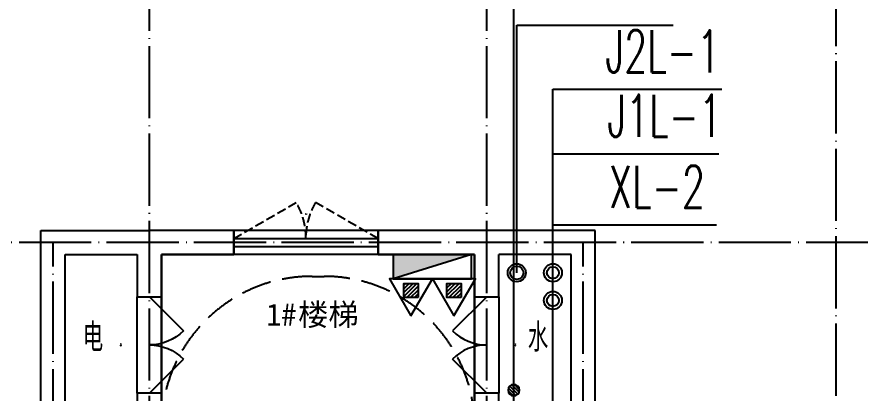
# Model space of a CAD drawing. Extents: x 27938 to 1507990, y 110129 to 923079.
# Drawn here: x 837917 to 844917, y 452332 to 455457 of the extents above; entities that cross this region are included whole.
import ezdxf

# ---------------------------------------------------------------- set-up
doc = ezdxf.new("R2010")
doc.units = 0
doc.header["$LTSCALE"] = 1000
doc.header["$MEASUREMENT"] = 0
doc.linetypes.add('DASH', pattern=[0.35, 0.25, -0.1])
doc.linetypes.add('DOTE', pattern=[2.4200000000000004, 2, -0.2, 0.02, -0.2])
for name, color, linetype in [('DIM_SYMB', 3, 'Continuous'), ('DIM_不分区消火栓', 1, 'Continuous'), ('DIM_管井排水', 5, 'Continuous'), ('DIM_给水', 3, 'Continuous'), ('DOTE', 1, 'Continuous'), ('EQUIP_地漏', 7, 'Continuous'), ('EQUIP_消火栓', 7, 'Continuous'), ('EQUIP_消防', 7, 'Continuous'), ('PUB_TEXT', 4, 'Continuous'), ('STAIR', 2, 'Continuous'), ('VPIPE-不分区消火栓', 1, 'Continuous'), ('VPIPE-消防', 1, 'X1'), ('VPIPE-给水', 3, 'J1'), ('VPIPE-给水中', 72, 'J2'), ('WALL', 9, 'Continuous'), ('WINDOW', 4, 'Continuous'), ('WINDOW_TEXT', 7, 'Continuous')]:
    doc.layers.add(name, color=color, linetype=linetype)
doc.styles.add('_TCH_WINDOW', font='SIMPLEX.shx', dxfattribs={"width": 0.7, "height": 3.5, "bigfont": 'GBCBIG.shx'})
doc.styles.add('_TWT_SERIAL', font='SIMPLEX', dxfattribs={"width": 0.8, "height": 3.5, "bigfont": 'HZTXT'})
doc.styles.get("Standard").update_dxf_attribs({"font": 'gbenor.shx', "bigfont": 'gbcbig.shx'})
doc.styles.add('黑体', font='simhei.ttf')
doc.linetypes.add('J1', pattern='A,3,-0.2,["J1",Standard,S=0.25,R=0,X=-0.1,Y=-0.115],-0.35', length=3.55)
doc.linetypes.add('J2', pattern='A,3,-0.2,["J2",Standard,S=0.25,R=0,X=-0.1,Y=-0.115],-0.35', length=3.55)
doc.linetypes.add('X1', pattern='A,3,-0.2,["X1",Standard,S=0.25,R=0,X=-0.1,Y=-0.115],-0.35', length=3.55)

# ---------------------------------------------------------------- blocks, each defined once
blk = doc.blocks.new('GDGDGDSDA')
at = {"layer": 'DOTE', "color": 0, "linetype": 'DOTE', "ltscale": 0.3}
for p, q in [((430434.8193116409, 370058.6020862635), (430434.8193116408, 376108.3318260653)), ((433234.8193125778, 370058.6020862635), (433234.8193125778, 376108.3318260653)), ((436134.8193131585, 370658.3318185185), (436134.8193131853, 376108.3318260653)), ((471334.8193115436, 374108.3318260653), (417334.819312298, 374108.3318260653)), ((429634.8193116409, 372458.3318262678), (429634.8193116408, 374108.3318260652)), ((434034.819312578, 372458.3318262678), (434034.8193125778, 374108.3318260652))]:
    blk.add_line(p, q, dxfattribs=at)
blk = doc.blocks.new('$TwtSys$00000434')
for p, q in [((-0.5, 0.5), (-0.5, -0.5)), ((-0.5, -0.5), (0.5, 0.5)), ((0.5, 0.5), (-0.5, 0.5)), ((0.5, -0.5), (0.5, 0.5)), ((-0.5, -0.5), (0.5, -0.5))]:
    blk.add_line(p, q)
blk.add_solid([(0.5, -0.5), (0.5, 0.5), (-0.5, -0.5)])
blk = doc.blocks.new('$TwtSys$00000546')
h = blk.add_hatch()
h.set_pattern_fill('ANSI31', color=1, scale=200, style=0)
h.set_pattern_definition([(45, (-38543.80223862439, -6670.830405693208), (-17.67766952966369, 17.67766952966369), [])])
h.paths.add_polyline_path([(-64.92232553117356, 173.7449990885525), (64.922325531159, 173.7449990885525), (64.922325531159, 43.90034802621994), (-64.92232553117356, 43.90034802621994)])
at = {"color": 1}
for points in [[(0, 343.6163707387423), (-198.3870041439732, 0), (198.3870041439732, 0)], [(-64.92232553117356, 173.7449990885525), (64.922325531159, 173.7449990885525), (64.922325531159, 43.90034802621994), (-64.92232553117356, 43.90034802621994)]]:
    blk.add_lwpolyline(points, close=True, dxfattribs=at)
blk = doc.blocks.new('$TwtSys$00000141')
at = {"color": 1}
for p, q in [((-47.09803151780761, 3.836055847277748), (-5.041545145413693, 45.89254221967349)), ((-47.09803151780761, 3.836055847277748), (-5.041545145413693, 45.89254221967349)), ((-43.60958444554853, -17.52724007043071), (17.52724007042889, 43.60958444554853)), ((-43.60958444554853, -17.52724007043071), (17.52724007042889, 43.60958444554853)), ((-33.23401871576607, -33.23401871577153), (33.23401871576607, 33.23401871576425)), ((-33.23401871576607, -33.23401871576971), (33.23401871576607, 33.23401871576425)), ((-16.17805684451741, -43.53063328177632), (43.79137317708955, 16.43879673983065)), ((-16.17805684451741, -43.53063328177632), (43.79137317708955, 16.43879673983247)), ((5.715553844029273, -46.12975947626182), (46.12974035062325, -5.715572969671484)), ((5.715553844029273, -46.12975947626182), (46.12974035062325, -5.715572969671484))]:
    blk.add_line(p, q, dxfattribs=at)
blk.add_circle((0, -1.818989403545856e-12), 47, dxfattribs=at)
blk.add_circle((0, -1.818989403545856e-12), 47, dxfattribs=at)
blk = doc.blocks.new('$WINLIB2D$00000001')
at = {"color": 0}
for points in [[(-0.4999999999999964, 0.5000000000000142), (-0.4999999999999964, -0.4999999999999858)], [(-0.4999999999999964, 0.5000000000000142), (0.5000000000000036, 0.5000000000000142)], [(0.5000000000000036, -0.4999999999999858), (0.5000000000000036, 0.5000000000000142)], [(0.5000000000000036, 0.1666666666666714), (-0.4999999999999964, 0.1666666666666714)], [(0.5000000000000036, -0.1666666666666572), (-0.4999999999999964, -0.1666666666666572)], [(-0.4999999999999964, -0.4999999999999858), (0.5000000000000036, -0.4999999999999858)]]:
    blk.add_lwpolyline(points, dxfattribs=at)
blk = doc.blocks.new('$DorLib2D$00000116')
at = {"color": 0}
for p, q in [((-0.4999999999999929, 7.105427357601002e-15), (-0.146446609406766, 0.353553390593234)), ((0.5000000000000071, 7.105427357601002e-15), (0.1464466094067731, 0.353553390593234))]:
    blk.add_line(p, q, dxfattribs=at)
for centre, radius, start, end in [((-0.4999999999984652, 4.831690603168681e-13), 0.4999999999984674, 0, 45), ((0.4999999999977511, 9.059419880941277e-13), 0.4999999999976598, 135, 180)]:
    blk.add_arc(centre, radius, start, end, dxfattribs=at)

msp = doc.modelspace()

# ---------------------------------------------------------------- linework, layer by layer
at = {"layer": 'DIM_SYMB', "color": 8}
msp.add_lwpolyline([(839741.5787050739, 449842.086569679, 0, 0, 0), (839741.5787050739, 452767.086569679, 0, 0, 0), (841091.5787050739, 452767.086569679, 0, 0, 0), (841091.5787050739, 451532.086569679, 0, 40.00000000000001, 0), (841091.5787050739, 451682.086569679, 0, 0, 0)], format="xyseb", dxfattribs=at)
at = {"layer": 'DIM_不分区消火栓'}
for p, q in [((842066.5773468859, 453332.0868308843), (842066.5773468859, 455386.968)), ((842066.5773468859, 455386.968), (843365.5660370386, 455386.968)), ((842366.5776941496, 452182.0865698713), (842366.5776941496, 453729.898)), ((842366.5776941496, 453729.898), (843723.0452426997, 453729.898))]:
    msp.add_line(p, q, dxfattribs=at)
at = {"layer": 'DIM_管井排水'}
msp.add_line((842041.5776936656, 452157.0859587425), (842041.5776936656, 455918.804), dxfattribs=at)
at = {"layer": 'DIM_给水'}
for p, q in [((842366.5776930138, 453332.0891221198), (842366.5776930138, 454855.466)), ((842366.5776930138, 454855.466), (843769.6555763881, 454855.466)), ((842366.5776930135, 453102.0891221198), (842366.5776930135, 454320.429)), ((842366.5776930135, 454320.429), (843742.8359144725, 454320.429))]:
    msp.add_line(p, q, dxfattribs=at)
at = {"layer": 'STAIR', "color": 8}
for p, q in [((841716.5787050739, 453482.086569679), (839116.5787050739, 453482.086569679)), ((839116.5787050739, 453482.086569679), (839116.5787050739, 452052.086569679)), ((841716.5787050739, 452052.086569679), (841716.5787050739, 453482.086569679))]:
    msp.add_line(p, q, dxfattribs=at)
at = {"layer": 'STAIR', "color": 8, "linetype": 'DASH'}
msp.add_lwpolyline([(839116.578705055, 452052.0865696714, -0.4142135623699036), (840366.578705055, 453302.0865696578), (840466.578705067, 453302.0865696578, -0.4142135623699035), (841716.578705067, 452052.0865696714)], format="xyb", dxfattribs=at)
at = {"layer": 'VPIPE-不分区消火栓'}
msp.add_circle((842066.5773468859, 453332.0868308843), 55, dxfattribs=at)
at = {"layer": 'VPIPE-消防', "color": 8, "linetype": 'Continuous'}
msp.add_circle((842066.5773468859, 453332.0868308843), 75, dxfattribs=at)
at = {"layer": 'VPIPE-给水', "color": 8, "linetype": 'Continuous'}
for centre in [(842366.5776930138, 453332.0891221198), (842366.5776930135, 453102.0891221198)]:
    msp.add_circle(centre, 75, dxfattribs=at)
at = {"layer": 'VPIPE-给水'}
msp.add_circle((842366.5776930135, 453102.0891221198), 50, dxfattribs=at)
at = {"layer": 'VPIPE-给水中'}
msp.add_circle((842366.5776930138, 453332.0891221198), 50, dxfattribs=at)
at = {"layer": 'WALL', "color": 8}
for p, q in [((838116.5797171373, 453682.0865697403), (839016.5787028136, 453682.086569807)), ((838116.5797185622, 452032.0865698944), (838116.5797171373, 453682.0865697403)), ((839716.5787051391, 453682.0865698188), (839016.5787028136, 453682.086569807)), ((839716.5787051392, 453482.0865698023), (839716.5787051391, 453682.0865698188)), ((841816.5787050739, 453682.086569807), (840916.5787050629, 453682.0865698188)), ((840916.5787050629, 453682.0865698188), (840916.5787050629, 453482.0865698023)), ((842716.5776928263, 453682.0865698166), (841816.5787073426, 453682.086569807)), ((842716.5776941341, 452032.0865699), (842716.5776928263, 453682.0865698166)), ((838316.5797173316, 453482.0865698117), (838916.578702795, 453482.0865698117)), ((838316.5797185836, 452032.086569877), (838316.5797173316, 453482.0865698117)), ((838916.578702795, 453482.0865698117), (838916.5787027584, 453132.0874785977)), ((839116.5787028023, 453482.086569806), (839716.5787051392, 453482.0865698023)), ((839116.5787027127, 453132.0874785637), (839116.5787028023, 453482.086569806)), ((840916.5787050629, 453482.0865698023), (841716.5787226673, 453482.086569806)), ((841716.5787226673, 453482.086569806), (841716.5787841742, 453132.0874718995)), ((842516.5776930004, 453482.0865698117), (841916.5787226548, 453482.0865698117)), ((841916.5787841773, 453132.0875070503), (841916.5787226548, 453482.0865698117)), ((842516.5776941496, 452032.0865698713), (842516.5776930004, 453482.0865698117)), ((838916.5787027584, 453132.0874785977), (839116.5787027127, 453132.0874785637)), ((841716.5787841742, 453132.0874718995), (841916.5787841773, 453132.0875070503)), ((839116.5787025737, 452332.0874785637), (838916.5787026222, 452332.0874785977)), ((838916.5787026222, 452332.0874785977), (838916.578702548, 452032.0865699778)), ((839116.5787025329, 451932.0865699927), (839116.5787025737, 452332.0874785637)), ((841916.5789247802, 452332.087506974), (841716.5789247678, 452332.0874718233)), ((841716.5789247678, 452332.0874718233), (841716.5789950674, 451932.0865524343)), ((841916.5789774975, 452032.0865699722), (841916.5789247802, 452332.087506974))]:
    msp.add_line(p, q, dxfattribs=at)
at = {"layer": 'WINDOW', "color": 8}
for p, q in [((838916.578702601, 452332.0874786421), (838916.578702737, 453132.0874786421)), ((839116.578702601, 452332.0874786081), (839116.578702737, 453132.0874786081)), ((841716.5787841629, 453132.0874718903), (841716.5789247658, 452332.0874718903)), ((841916.5787841629, 453132.0875070411), (841916.5789247658, 452332.0875070411))]:
    msp.add_line(p, q, dxfattribs=at)
at = {"layer": 'WINDOW', "color": 8, "linetype": 'DASH', "ltscale": 0.3}
for points in [[(839716.5787050781, 453615.4199031403), (840236.1941367785, 453915.4200973061, -0.1316523369510079), (840316.5787050285, 453615.4204254938)], [(840914.7254801452, 453615.4199031403), (840395.1100484448, 453915.4200973061, 0.1316523369510079), (840314.7254801948, 453615.4204254938)]]:
    msp.add_lwpolyline(points, format="xyb", dxfattribs=at)

# ---------------------------------------------------------------- block references
at = {"layer": 'DOTE', "color": 169}
msp.add_blockref('GDGDGDSDA', (408581.7593905515, 79473.75474374183), dxfattribs=at)
at = {"layer": 'EQUIP_地漏', "color": 8, "xscale": -1, "rotation": 359.999999999891}
msp.add_blockref('$TwtSys$00000141', (842041.5776936656, 452357.0859587425), dxfattribs=at)
at = {"layer": 'EQUIP_消火栓', "color": 8, "xscale": 650, "yscale": 200, "zscale": 700, "rotation": 180}
msp.add_blockref('$TwtSys$00000434', (841366.5776907156, 453382.0865676483), dxfattribs=at)
at = {"layer": 'EQUIP_消防', "color": 8, "xscale": 0.9, "yscale": 0.9, "zscale": 0.9, "rotation": 180}
for p in [(841188.0293862667, 453282.0894975007), (841545.125993726, 453282.0894975007)]:
    msp.add_blockref('$TwtSys$00000546', p, dxfattribs=at)
at = {"layer": 'WINDOW', "color": 8}
ref = msp.add_blockref('$WINLIB2D$00000001', (840316.5787050783, 453582.086569807), dxfattribs=dict(at, xscale=-1200, yscale=-200, zscale=-1200))
ref.add_attrib('A', 'C1214', (840312.1787050781, 453817.461569807), dxfattribs={"layer": 'WINDOW_TEXT', "color": 8, "ltscale": 0.5, "height": 4.25, "style": '_TCH_WINDOW', "width": 0.4941176470588236})
ref = msp.add_blockref('$DorLib2D$00000116', (839016.578702669, 452732.0874786251), dxfattribs=dict(at, xscale=800, yscale=-800, zscale=800, rotation=89.99999999025357))
ref.add_attrib('A', 'BFM0818', (838781.2037033392, 452725.4374784224), dxfattribs={"layer": 'WINDOW_TEXT', "color": 8, "ltscale": 0.5, "height": 4.25, "rotation": 89.99999999025357, "style": '_TCH_WINDOW', "width": 0.4941176470588236})
ref = msp.add_blockref('$DorLib2D$00000116', (841816.5788544643, 452732.0874894657), dxfattribs=dict(at, xscale=-800, yscale=-800, zscale=-800, rotation=270.0000100699408))
ref.add_attrib('A', 'BFM0818', (842056.2037069467, 452725.4374900358), dxfattribs={"layer": 'WINDOW_TEXT', "color": 8, "ltscale": 0.5, "height": 4.25, "rotation": 90.00001006994081, "style": '_TCH_WINDOW', "width": 0.4941176470588236})

# ---------------------------------------------------------------- texts
at = {"layer": 'DIM_不分区消火栓', "color": 7, "style": '_TWT_SERIAL', "width": 0.6400000000000001}
msp.add_text('XL-2', height=350, dxfattribs=at).set_placement((842831.7119093663, 453869.898))
at = {"layer": 'DIM_给水', "color": 7, "style": '_TWT_SERIAL', "width": 0.6400000000000001}
for s, p in [('J2L-1', (842803.6555763881, 454995.466)), ('J1L-1', (842819.5025811391, 454460.429))]:
    msp.add_text(s, height=350, dxfattribs=at).set_placement(p)
at = {"layer": 'PUB_TEXT', "color": 8, "style": '黑体'}
for s, p in [('1#', (839986.6260421708, 452892.1552074768)), ('楼梯', (840251.2673923818, 452892.1552074768))]:
    msp.add_text(s, height=184.0084388185654, dxfattribs=at).set_placement(p)
at = {"layer": 'PUB_TEXT', "color": 8}
for s, p in [('电', (838462.8244692936, 452676.8494910396)), ('水', (842157.6233578394, 452676.8494973859))]:
    msp.add_text(s, height=236.3120567375886, dxfattribs=at).set_placement(p)

doc.saveas('drawing.dxf')
